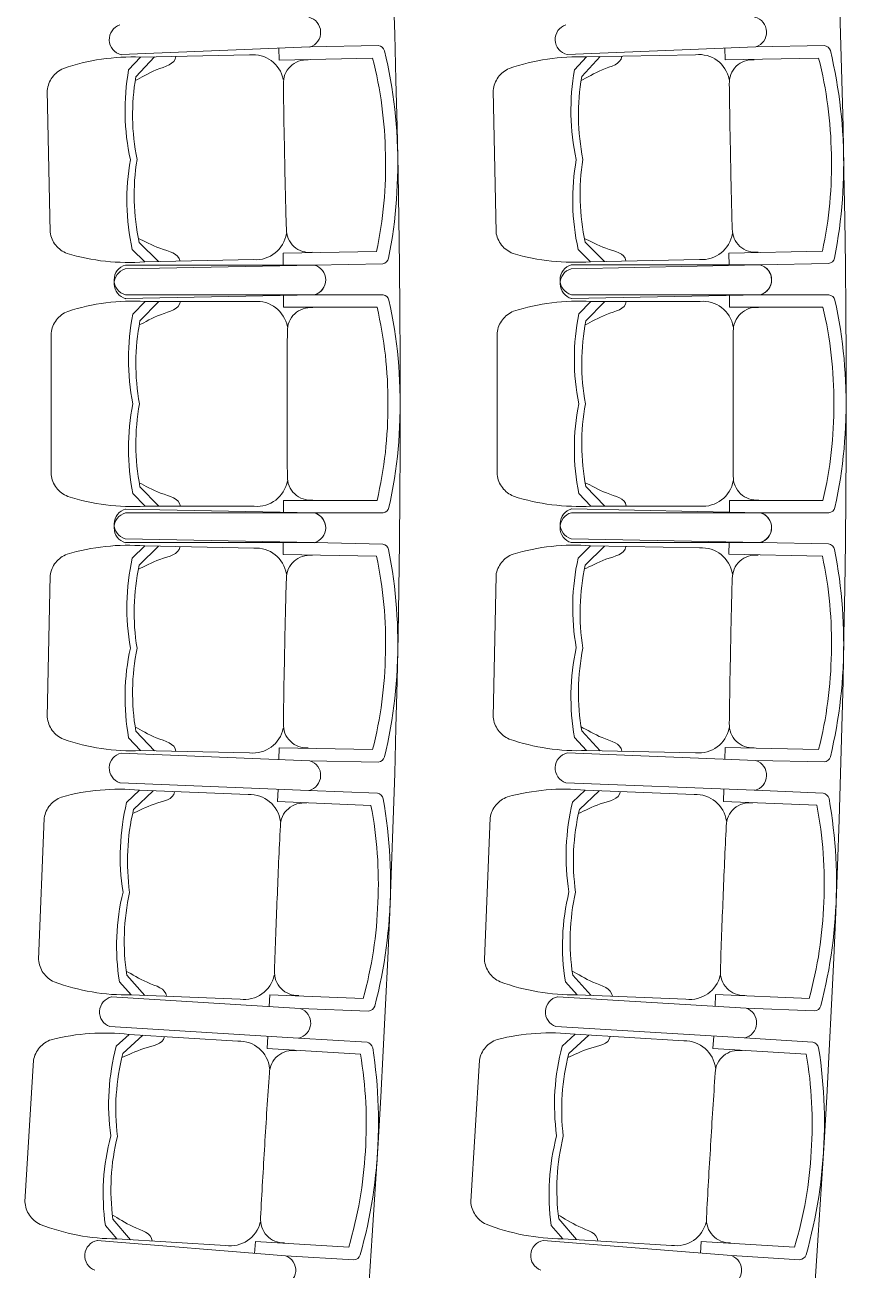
# Model space of a CAD drawing. Header units: millimetres. Extents: x 78.3 to 128, y 45 to 95.8.
# Drawn here: x 100.063 to 101.72, y 85.349 to 87.861 of the extents above; entities that cross this region are included whole.
import ezdxf

# ---------------------------------------------------------------- set-up
doc = ezdxf.new("R2010")
doc.units = ezdxf.units.MM
doc.header["$LTSCALE"] = 0.025
doc.linetypes.add('DASHED', pattern=[19.05, 12.7, -6.35])
doc.layers.add('EJES', color=7, linetype='Continuous', lineweight=0)

msp = doc.modelspace()

# ---------------------------------------------------------------- linework, layer by layer
at = {"lineweight": 15}
for p, q in [((100.6378, 87.8168), (100.2567, 87.8014)), ((100.296, 87.7965), (100.2719, 87.7705)), ((100.3238, 87.797), (100.2865, 87.7569)), ((100.516, 87.8009), (100.296, 87.7965)), ((100.5752, 87.8145), (100.5757, 87.7905)), ((101.5378, 87.817), (101.1567, 87.8017)), ((101.196, 87.7967), (101.1719, 87.7708)), ((101.2238, 87.7973), (101.1865, 87.7572)), ((101.416, 87.8012), (101.196, 87.7967)), ((101.4752, 87.8148), (101.4757, 87.7908)), ((100.3321, 87.384), (100.2932, 87.4226)), ((101.2321, 87.3842), (101.1932, 87.4228)), ((100.3043, 87.3834), (100.2792, 87.4084)), ((100.5835, 87.4006), (100.584, 87.3756)), ((101.2043, 87.3837), (101.1792, 87.4086)), ((101.4835, 87.4009), (101.484, 87.3759)), ((100.6464, 87.3769), (100.2649, 87.3692)), ((100.6466, 87.3769), (100.2653, 87.3769)), ((100.5243, 87.3878), (100.3043, 87.3834)), ((101.5464, 87.3771), (101.1649, 87.3694)), ((101.5466, 87.3771), (101.1653, 87.3771)), ((101.4243, 87.3881), (101.2043, 87.3837)), ((100.647, 87.3169), (100.2655, 87.3169)), ((100.6472, 87.3169), (100.2659, 87.3092)), ((100.5846, 87.2919), (100.5846, 87.3169)), ((101.547, 87.3171), (101.1655, 87.3171)), ((101.5472, 87.3171), (101.1659, 87.3094)), ((101.4846, 87.2921), (101.4846, 87.3171)), ((100.3051, 87.3034), (100.2805, 87.278)), ((100.3051, 87.3034), (100.2805, 87.278)), ((100.3051, 87.3034), (100.2805, 87.278)), ((100.3051, 87.3034), (100.2805, 87.278)), ((100.333, 87.3034), (100.2948, 87.2641)), ((100.333, 87.3034), (100.2948, 87.2641)), ((100.333, 87.3034), (100.2948, 87.2641)), ((100.333, 87.3034), (100.2948, 87.2641)), ((100.5252, 87.3034), (100.3051, 87.3034)), ((100.5252, 87.3034), (100.3051, 87.3034)), ((100.5846, 87.3159), (100.5846, 87.2919)), ((101.2051, 87.3037), (101.1805, 87.2782)), ((101.2051, 87.3037), (101.1805, 87.2782)), ((101.2051, 87.3037), (101.1805, 87.2782)), ((101.2051, 87.3037), (101.1805, 87.2782)), ((101.233, 87.3037), (101.1948, 87.2643)), ((101.233, 87.3037), (101.1948, 87.2643)), ((101.233, 87.3037), (101.1948, 87.2643)), ((101.233, 87.3037), (101.1948, 87.2643)), ((101.4252, 87.3037), (101.2051, 87.3037)), ((101.4252, 87.3037), (101.2051, 87.3037)), ((101.4846, 87.3161), (101.4846, 87.2921)), ((100.3051, 86.8903), (100.2805, 86.9158)), ((100.3051, 86.8903), (100.2805, 86.9158)), ((100.3051, 86.8903), (100.2805, 86.9158)), ((100.3051, 86.8903), (100.2805, 86.9158)), ((100.333, 86.8903), (100.2948, 86.9297)), ((100.333, 86.8903), (100.2948, 86.9297)), ((100.333, 86.8903), (100.2948, 86.9297)), ((100.333, 86.8903), (100.2948, 86.9297)), ((101.2051, 86.8906), (101.1805, 86.916)), ((101.2051, 86.8906), (101.1805, 86.916)), ((101.2051, 86.8906), (101.1805, 86.916)), ((101.2051, 86.8906), (101.1805, 86.916)), ((101.233, 86.8906), (101.1948, 86.9299)), ((101.233, 86.8906), (101.1948, 86.9299)), ((101.233, 86.8906), (101.1948, 86.9299)), ((101.233, 86.8906), (101.1948, 86.9299)), ((100.5252, 86.8903), (100.3051, 86.8903)), ((100.5252, 86.8903), (100.3051, 86.8903)), ((100.5846, 86.8779), (100.5846, 86.9019)), ((100.5846, 86.9019), (100.5846, 86.8769)), ((101.4252, 86.8906), (101.2051, 86.8906)), ((101.4252, 86.8906), (101.2051, 86.8906)), ((101.4846, 86.8782), (101.4846, 86.9021)), ((101.4846, 86.9021), (101.4846, 86.8771)), ((100.647, 86.8769), (100.2655, 86.8769)), ((100.6472, 86.8769), (100.2659, 86.8846)), ((101.547, 86.8771), (101.1655, 86.8771)), ((101.5472, 86.8771), (101.1659, 86.8848)), ((100.6464, 86.8169), (100.2649, 86.8246)), ((100.6466, 86.8169), (100.2653, 86.8169)), ((100.5835, 86.7931), (100.584, 86.8181)), ((101.5464, 86.8171), (101.1649, 86.8248)), ((101.5466, 86.8171), (101.1653, 86.8171)), ((101.4835, 86.7934), (101.484, 86.8184)), ((100.3043, 86.8103), (100.2792, 86.7854)), ((100.3321, 86.8098), (100.2932, 86.7712)), ((100.5243, 86.8059), (100.3043, 86.8103)), ((101.2043, 86.8106), (101.1792, 86.7857)), ((101.2321, 86.81), (101.1932, 86.7715)), ((101.4243, 86.8062), (101.2043, 86.8106)), ((100.296, 86.3973), (100.2719, 86.4232)), ((100.3238, 86.3967), (100.2865, 86.4369)), ((101.196, 86.3975), (101.1719, 86.4235)), ((101.2238, 86.397), (101.1865, 86.4371)), ((100.6378, 86.377), (100.2567, 86.3923)), ((100.516, 86.3929), (100.296, 86.3973)), ((100.5752, 86.3792), (100.5757, 86.4032)), ((101.5378, 86.3772), (101.1567, 86.3926)), ((101.416, 86.3931), (101.196, 86.3975)), ((101.4752, 86.3795), (101.4757, 86.4035)), ((100.6357, 86.317), (100.2545, 86.3324)), ((100.2936, 86.3174), (100.2679, 86.2929)), ((100.3214, 86.3162), (100.2817, 86.2784)), ((100.5134, 86.3085), (100.2936, 86.3174)), ((100.5724, 86.2945), (100.5734, 86.3195)), ((101.5357, 86.3173), (101.1545, 86.3326)), ((101.1936, 86.3176), (101.1679, 86.2932)), ((101.2214, 86.3165), (101.1817, 86.2787)), ((101.4134, 86.3088), (101.1936, 86.3176)), ((101.4724, 86.2948), (101.4734, 86.3198)), ((100.3048, 85.9034), (100.2682, 85.9443)), ((101.2048, 85.9037), (101.1682, 85.9446)), ((100.2769, 85.9045), (100.2533, 85.931)), ((101.1769, 85.9048), (101.1533, 85.9312)), ((100.6182, 85.8774), (100.2376, 85.9004)), ((100.4968, 85.8957), (100.2769, 85.9045)), ((100.5557, 85.8809), (100.5567, 85.9049)), ((101.5182, 85.8776), (101.1376, 85.9007)), ((101.3968, 85.896), (101.1769, 85.9048)), ((101.4557, 85.8812), (101.4567, 85.9051)), ((100.615, 85.8175), (100.2341, 85.8405)), ((101.515, 85.8177), (101.1341, 85.8408)), ((100.2729, 85.8247), (100.2468, 85.8008)), ((100.3007, 85.823), (100.2603, 85.786)), ((100.4926, 85.8114), (100.2729, 85.8247)), ((100.5512, 85.7963), (100.5527, 85.8212)), ((101.1729, 85.825), (101.1468, 85.801)), ((101.2007, 85.8233), (101.1603, 85.7863)), ((101.3926, 85.8117), (101.1729, 85.825)), ((101.4512, 85.7965), (101.4527, 85.8215)), ((100.248, 85.4123), (100.2249, 85.4392)), ((100.2758, 85.4106), (100.2401, 85.4522)), ((101.148, 85.4126), (101.1249, 85.4395)), ((101.1758, 85.4109), (101.1401, 85.4525)), ((100.5886, 85.3782), (100.2085, 85.4089)), ((100.4676, 85.399), (100.248, 85.4123)), ((101.4886, 85.3785), (101.1085, 85.4092)), ((101.3676, 85.3993), (101.148, 85.4126)), ((100.5262, 85.383), (100.5277, 85.407)), ((101.4262, 85.3833), (101.4277, 85.4072))]:
    msp.add_line(p, q, dxfattribs=at)
at = {"linetype": 'DASHED', "lineweight": 15}
for p, q in [((100.1077, 87.7289), (100.1134, 87.4433)), ((101.0077, 87.7292), (101.0134, 87.4435)), ((100.1155, 86.954), (100.1155, 87.2397)), ((100.1155, 87.2397), (100.1155, 86.954)), ((100.1155, 86.954), (100.1155, 87.2397)), ((100.1155, 87.2397), (100.1155, 86.954)), ((101.0155, 86.9543), (101.0155, 87.24)), ((101.0155, 87.24), (101.0155, 86.9543)), ((101.0155, 86.9543), (101.0155, 87.24)), ((101.0155, 87.24), (101.0155, 86.9543)), ((100.1077, 86.4648), (100.1134, 86.7505)), ((101.0077, 86.4651), (101.0134, 86.7507)), ((100.09, 85.9758), (100.1015, 86.2613)), ((100.99, 85.9761), (101.0015, 86.2616)), ((100.0625, 85.4873), (100.0798, 85.7726)), ((100.9625, 85.4876), (100.9798, 85.7728))]:
    msp.add_line(p, q, dxfattribs=at)
at = {"lineweight": 15}
for points in [[(100.6375, 87.8168), (100.7758, 87.8196)], [(101.5375, 87.817), (101.6758, 87.8198)], [(100.5757, 87.7905), (100.7644, 87.7943)], [(101.4757, 87.7908), (101.6644, 87.7946)], [(100.5835, 87.4006), (100.7722, 87.4044)], [(101.4835, 87.4009), (101.6722, 87.4047)], [(100.6464, 87.3769), (100.7847, 87.3796)], [(101.5464, 87.3771), (101.6847, 87.3799)], [(100.647, 87.3169), (100.7853, 87.3169)], [(100.647, 87.3169), (100.7853, 87.3169)], [(101.547, 87.3171), (101.6853, 87.3171)], [(101.547, 87.3171), (101.6853, 87.3171)], [(100.5846, 87.2919), (100.7733, 87.2919)], [(100.5846, 87.2919), (100.7733, 87.2919)], [(101.4846, 87.2921), (101.6733, 87.2921)], [(101.4846, 87.2921), (101.6733, 87.2921)], [(100.5846, 86.9019), (100.7733, 86.9019)], [(100.5846, 86.9019), (100.7733, 86.9019)], [(101.4846, 86.9021), (101.6733, 86.9021)], [(101.4846, 86.9021), (101.6733, 86.9021)], [(100.647, 86.8769), (100.7853, 86.8769)], [(100.647, 86.8769), (100.7853, 86.8769)], [(101.547, 86.8771), (101.6853, 86.8771)], [(101.547, 86.8771), (101.6853, 86.8771)], [(100.6464, 86.8169), (100.7847, 86.8141)], [(101.5464, 86.8171), (101.6847, 86.8144)], [(100.5835, 86.7931), (100.7722, 86.7893)], [(101.4835, 86.7934), (101.6722, 86.7896)], [(100.5757, 86.4032), (100.7644, 86.3994)], [(101.4757, 86.4035), (101.6644, 86.3997)], [(100.6375, 86.377), (100.7758, 86.3742)], [(101.5375, 86.3772), (101.6758, 86.3745)], [(100.6357, 86.317), (100.7739, 86.3114)], [(101.5357, 86.3173), (101.6739, 86.3117)], [(100.5724, 86.2945), (100.761, 86.2869)], [(101.4724, 86.2948), (101.661, 86.2872)], [(100.5567, 85.9049), (100.7453, 85.8973)], [(101.4567, 85.9051), (101.6453, 85.8975)], [(100.618, 85.8774), (100.7562, 85.8718)], [(101.518, 85.8776), (101.6562, 85.8721)], [(100.615, 85.8175), (100.753, 85.8091)], [(101.515, 85.8177), (101.653, 85.8094)], [(100.5512, 85.7963), (100.7396, 85.7849)], [(101.4512, 85.7965), (101.6396, 85.7851)], [(100.5277, 85.407), (100.716, 85.3956)], [(101.4277, 85.4072), (101.616, 85.3958)], [(100.5884, 85.3783), (100.7265, 85.3699)], [(101.4884, 85.3785), (101.6265, 85.3702)]]:
    msp.add_lwpolyline(points, dxfattribs=at)
for points in [[(100.7882, 87.8091, 0.288243), (100.7758, 87.8196, 0.288243)], [(101.6882, 87.8094, 0.288243), (101.6758, 87.8198, 0.288243)], [(100.5841, 87.7511, 0.38944), (100.516, 87.8009, -0.177299)], [(100.7644, 87.7943, -0.059139), (100.7902, 87.5998, -0.059139)], [(100.7882, 87.8091, -0.060987), (100.8151, 87.572, -0.060987)], [(101.4841, 87.7513, 0.38944), (101.416, 87.8012, -0.177299)], [(101.6644, 87.7946, -0.059139), (101.6902, 87.6001, -0.059139)], [(101.6882, 87.8094, -0.060987), (101.7151, 87.5723, -0.060987)], [(100.2719, 87.7705, 0.099555), (100.2755, 87.5894, 0.500475)], [(100.6345, 87.7909, 0.450517), (100.5843, 87.7417, 0.003626), (100.5868, 87.5957, 0.003626)], [(101.1719, 87.7708, 0.099555), (101.1755, 87.5897, 0.500475)], [(101.5345, 87.7911, 0.450517), (101.4843, 87.742, 0.003626), (101.4868, 87.596, 0.003626)], [(100.2865, 87.7569, 0.093035), (100.2888, 87.5897, 0.093035)], [(101.1865, 87.7572, 0.093035), (101.1888, 87.59, 0.093035)], [(100.7966, 87.3906, 0.060987), (100.8139, 87.6285, 0.060987)], [(101.6966, 87.3908, 0.060987), (101.7139, 87.6288, 0.060987)], [(100.6423, 87.4026, -0.450517), (100.5902, 87.4497, -0.003626), (100.5868, 87.5957, -0.003626)], [(100.7722, 87.4044, 0.059139), (100.7902, 87.5998, 0.059139)], [(101.5423, 87.4029, -0.450517), (101.4902, 87.4499, -0.003626), (101.4868, 87.596, -0.003626)], [(101.6722, 87.4047, 0.059139), (101.6902, 87.6001, 0.059139)], [(100.2792, 87.4084, -0.099555), (100.2755, 87.5894, -0.500475)], [(100.2932, 87.4226, -0.093035), (100.2888, 87.5897, -0.093035)], [(101.1792, 87.4086, -0.099555), (101.1755, 87.5897, -0.500475)], [(101.1932, 87.4228, -0.093035), (101.1888, 87.59, -0.093035)], [(100.5904, 87.4404, -0.38944), (100.5243, 87.3878, 0.177299)], [(101.4904, 87.4406, -0.38944), (101.4243, 87.3881, 0.177299)], [(100.7966, 87.3906, -0.288243), (100.7847, 87.3796, -0.288243)], [(101.6966, 87.3908, -0.288243), (101.6847, 87.3799, -0.288243)], [(100.7974, 87.3062, 0.288243), (100.7853, 87.3169, 0.288243)], [(100.7974, 87.3062, 0.288243), (100.7853, 87.3169, 0.288243)], [(101.6974, 87.3064, 0.288243), (101.6853, 87.3171, 0.288243)], [(101.6974, 87.3064, 0.288243), (101.6853, 87.3171, 0.288243)], [(100.5923, 87.2522, 0.38944), (100.5252, 87.3034, -0.177299)], [(100.5923, 87.2522, 0.38944), (100.5252, 87.3034, -0.177299)], [(100.5923, 87.2522, 0.38944), (100.5252, 87.3034, -0.177299)], [(100.5923, 87.2522, 0.38944), (100.5252, 87.3034, -0.177299)], [(100.7733, 87.2919, -0.059139), (100.7952, 87.0969, -0.059139)], [(100.7733, 87.2919, -0.059139), (100.7952, 87.0969, -0.059139)], [(100.7733, 87.2919, -0.059139), (100.7952, 87.0969, -0.059139)], [(100.7733, 87.2919, -0.059139), (100.7952, 87.0969, -0.059139)], [(100.7974, 87.3062, -0.060987), (100.8196, 87.0686, -0.060987)], [(100.7974, 87.3062, -0.060987), (100.8196, 87.0686, -0.060987)], [(100.7974, 87.3062, -0.060987), (100.8196, 87.0686, -0.060987)], [(100.7974, 87.3062, -0.060987), (100.8196, 87.0686, -0.060987)], [(101.4923, 87.2525, 0.38944), (101.4252, 87.3037, -0.177299)], [(101.4923, 87.2525, 0.38944), (101.4252, 87.3037, -0.177299)], [(101.4923, 87.2525, 0.38944), (101.4252, 87.3037, -0.177299)], [(101.4923, 87.2525, 0.38944), (101.4252, 87.3037, -0.177299)], [(101.6733, 87.2921, -0.059139), (101.6952, 87.0971, -0.059139)], [(101.6733, 87.2921, -0.059139), (101.6952, 87.0971, -0.059139)], [(101.6733, 87.2921, -0.059139), (101.6952, 87.0971, -0.059139)], [(101.6733, 87.2921, -0.059139), (101.6952, 87.0971, -0.059139)], [(101.6974, 87.3064, -0.060987), (101.7196, 87.0689, -0.060987)], [(101.6974, 87.3064, -0.060987), (101.7196, 87.0689, -0.060987)], [(101.6974, 87.3064, -0.060987), (101.7196, 87.0689, -0.060987)], [(101.6974, 87.3064, -0.060987), (101.7196, 87.0689, -0.060987)], [(100.2805, 87.278, 0.099555), (100.2805, 87.0969, 0.500475)], [(100.2805, 87.278, 0.099555), (100.2805, 87.0969, 0.500475)], [(100.2805, 87.278, 0.099555), (100.2805, 87.0969, 0.500475)], [(100.2805, 87.278, 0.099555), (100.2805, 87.0969, 0.500475)], [(100.6434, 87.291, 0.450517), (100.5923, 87.2429, 0.003626), (100.5918, 87.0969, 0.003626)], [(100.6434, 87.291, 0.450517), (100.5923, 87.2429, 0.003626), (100.5918, 87.0969, 0.003626)], [(100.6434, 87.291, 0.450517), (100.5923, 87.2429, 0.003626), (100.5918, 87.0969, 0.003626)], [(100.6434, 87.291, 0.450517), (100.5923, 87.2429, 0.003626), (100.5918, 87.0969, 0.003626)], [(101.1805, 87.2782, 0.099555), (101.1805, 87.0971, 0.500475)], [(101.1805, 87.2782, 0.099555), (101.1805, 87.0971, 0.500475)], [(101.1805, 87.2782, 0.099555), (101.1805, 87.0971, 0.500475)], [(101.1805, 87.2782, 0.099555), (101.1805, 87.0971, 0.500475)], [(101.5434, 87.2913, 0.450517), (101.4923, 87.2432, 0.003626), (101.4918, 87.0971, 0.003626)], [(101.5434, 87.2913, 0.450517), (101.4923, 87.2432, 0.003626), (101.4918, 87.0971, 0.003626)], [(101.5434, 87.2913, 0.450517), (101.4923, 87.2432, 0.003626), (101.4918, 87.0971, 0.003626)], [(101.5434, 87.2913, 0.450517), (101.4923, 87.2432, 0.003626), (101.4918, 87.0971, 0.003626)], [(100.2948, 87.2641, 0.093035), (100.2937, 87.0969, 0.093035)], [(100.2948, 87.2641, 0.093035), (100.2937, 87.0969, 0.093035)], [(100.2948, 87.2641, 0.093035), (100.2937, 87.0969, 0.093035)], [(100.2948, 87.2641, 0.093035), (100.2937, 87.0969, 0.093035)], [(101.1948, 87.2643, 0.093035), (101.1937, 87.0971, 0.093035)], [(101.1948, 87.2643, 0.093035), (101.1937, 87.0971, 0.093035)], [(101.1948, 87.2643, 0.093035), (101.1937, 87.0971, 0.093035)], [(101.1948, 87.2643, 0.093035), (101.1937, 87.0971, 0.093035)], [(100.7974, 86.8876, 0.060987), (100.8196, 87.1251, 0.060987)], [(100.7974, 86.8876, 0.060987), (100.8196, 87.1251, 0.060987)], [(100.7974, 86.8876, 0.060987), (100.8196, 87.1251, 0.060987)], [(100.7974, 86.8876, 0.060987), (100.8196, 87.1251, 0.060987)], [(101.6974, 86.8878, 0.060987), (101.7196, 87.1254, 0.060987)], [(101.6974, 86.8878, 0.060987), (101.7196, 87.1254, 0.060987)], [(101.6974, 86.8878, 0.060987), (101.7196, 87.1254, 0.060987)], [(101.6974, 86.8878, 0.060987), (101.7196, 87.1254, 0.060987)], [(100.2805, 86.9158, -0.099555), (100.2805, 87.0969, -0.500475)], [(100.2805, 86.9158, -0.099555), (100.2805, 87.0969, -0.500475)], [(100.2805, 86.9158, -0.099555), (100.2805, 87.0969, -0.500475)], [(100.2805, 86.9158, -0.099555), (100.2805, 87.0969, -0.500475)], [(100.2948, 86.9297, -0.093035), (100.2937, 87.0969, -0.093035)], [(100.2948, 86.9297, -0.093035), (100.2937, 87.0969, -0.093035)], [(100.2948, 86.9297, -0.093035), (100.2937, 87.0969, -0.093035)], [(100.2948, 86.9297, -0.093035), (100.2937, 87.0969, -0.093035)], [(100.6434, 86.9027, -0.450517), (100.5923, 86.9508, -0.003626), (100.5918, 87.0969, -0.003626)], [(100.6434, 86.9027, -0.450517), (100.5923, 86.9508, -0.003626), (100.5918, 87.0969, -0.003626)], [(100.6434, 86.9027, -0.450517), (100.5923, 86.9508, -0.003626), (100.5918, 87.0969, -0.003626)], [(100.6434, 86.9027, -0.450517), (100.5923, 86.9508, -0.003626), (100.5918, 87.0969, -0.003626)], [(100.7733, 86.9019, 0.059139), (100.7952, 87.0969, 0.059139)], [(100.7733, 86.9019, 0.059139), (100.7952, 87.0969, 0.059139)], [(100.7733, 86.9019, 0.059139), (100.7952, 87.0969, 0.059139)], [(100.7733, 86.9019, 0.059139), (100.7952, 87.0969, 0.059139)], [(101.1805, 86.916, -0.099555), (101.1805, 87.0971, -0.500475)], [(101.1805, 86.916, -0.099555), (101.1805, 87.0971, -0.500475)], [(101.1805, 86.916, -0.099555), (101.1805, 87.0971, -0.500475)], [(101.1805, 86.916, -0.099555), (101.1805, 87.0971, -0.500475)], [(101.1948, 86.9299, -0.093035), (101.1937, 87.0971, -0.093035)], [(101.1948, 86.9299, -0.093035), (101.1937, 87.0971, -0.093035)], [(101.1948, 86.9299, -0.093035), (101.1937, 87.0971, -0.093035)], [(101.1948, 86.9299, -0.093035), (101.1937, 87.0971, -0.093035)], [(101.5434, 86.903, -0.450517), (101.4923, 86.9511, -0.003626), (101.4918, 87.0971, -0.003626)], [(101.5434, 86.903, -0.450517), (101.4923, 86.9511, -0.003626), (101.4918, 87.0971, -0.003626)], [(101.5434, 86.903, -0.450517), (101.4923, 86.9511, -0.003626), (101.4918, 87.0971, -0.003626)], [(101.5434, 86.903, -0.450517), (101.4923, 86.9511, -0.003626), (101.4918, 87.0971, -0.003626)], [(101.6733, 86.9021, 0.059139), (101.6952, 87.0971, 0.059139)], [(101.6733, 86.9021, 0.059139), (101.6952, 87.0971, 0.059139)], [(101.6733, 86.9021, 0.059139), (101.6952, 87.0971, 0.059139)], [(101.6733, 86.9021, 0.059139), (101.6952, 87.0971, 0.059139)], [(100.5923, 86.9415, -0.38944), (100.5252, 86.8903, 0.177299)], [(100.5923, 86.9415, -0.38944), (100.5252, 86.8903, 0.177299)], [(100.5923, 86.9415, -0.38944), (100.5252, 86.8903, 0.177299)], [(100.5923, 86.9415, -0.38944), (100.5252, 86.8903, 0.177299)], [(101.4923, 86.9418, -0.38944), (101.4252, 86.8906, 0.177299)], [(101.4923, 86.9418, -0.38944), (101.4252, 86.8906, 0.177299)], [(101.4923, 86.9418, -0.38944), (101.4252, 86.8906, 0.177299)], [(101.4923, 86.9418, -0.38944), (101.4252, 86.8906, 0.177299)], [(100.7974, 86.8876, -0.288243), (100.7853, 86.8769, -0.288243)], [(100.7974, 86.8876, -0.288243), (100.7853, 86.8769, -0.288243)], [(101.6974, 86.8878, -0.288243), (101.6853, 86.8771, -0.288243)], [(101.6974, 86.8878, -0.288243), (101.6853, 86.8771, -0.288243)], [(100.5904, 86.7534, 0.38944), (100.5243, 86.8059, -0.177299)], [(100.6423, 86.7911, 0.450517), (100.5902, 86.7441, 0.003626), (100.5868, 86.598, 0.003626)], [(100.7722, 86.7893, -0.059139), (100.7902, 86.5939, -0.059139)], [(100.7966, 86.8032, 0.288243), (100.7847, 86.8141, 0.288243)], [(100.7966, 86.8032, -0.060987), (100.8139, 86.5652, -0.060987)], [(101.4904, 86.7536, 0.38944), (101.4243, 86.8062, -0.177299)], [(101.5423, 86.7914, 0.450517), (101.4902, 86.7443, 0.003626), (101.4868, 86.5983, 0.003626)], [(101.6722, 86.7896, -0.059139), (101.6902, 86.5942, -0.059139)], [(101.6966, 86.8034, 0.288243), (101.6847, 86.8144, 0.288243)], [(101.6966, 86.8034, -0.060987), (101.7139, 86.5655, -0.060987)], [(100.2792, 86.7854, 0.099555), (100.2755, 86.6043, 0.500475)], [(100.2932, 86.7712, 0.093035), (100.2888, 86.604, 0.093035)], [(101.1792, 86.7857, 0.099555), (101.1755, 86.6046, 0.500475)], [(101.1932, 86.7715, 0.093035), (101.1888, 86.6043, 0.093035)], [(100.7882, 86.3846, 0.060987), (100.8151, 86.6217, 0.060987)], [(101.6882, 86.3849, 0.060987), (101.7151, 86.622, 0.060987)], [(100.2719, 86.4232, -0.099555), (100.2755, 86.6043, -0.500475)], [(100.2865, 86.4369, -0.093035), (100.2888, 86.604, -0.093035)], [(100.6345, 86.4029, -0.450517), (100.5843, 86.452, -0.003626), (100.5868, 86.598, -0.003626)], [(100.7644, 86.3994, 0.059139), (100.7902, 86.5939, 0.059139)], [(101.1719, 86.4235, -0.099555), (101.1755, 86.6046, -0.500475)], [(101.1865, 86.4371, -0.093035), (101.1888, 86.6043, -0.093035)], [(101.5345, 86.4031, -0.450517), (101.4843, 86.4523, -0.003626), (101.4868, 86.5983, -0.003626)], [(101.6644, 86.3997, 0.059139), (101.6902, 86.5942, 0.059139)], [(100.5841, 86.4427, -0.38944), (100.516, 86.3929, 0.177299)], [(101.4841, 86.443, -0.38944), (101.416, 86.3931, 0.177299)], [(100.7882, 86.3846, -0.288243), (100.7758, 86.3742, -0.288243)], [(101.6882, 86.3849, -0.288243), (101.6758, 86.3745, -0.288243)], [(100.2679, 86.2929, 0.099555), (100.2606, 86.1119, 0.500475)], [(100.5785, 86.2546, 0.38944), (100.5134, 86.3085, -0.177299)], [(100.6311, 86.2913, 0.450517), (100.5781, 86.2453, 0.003626), (100.5717, 86.0994, 0.003626)], [(100.761, 86.2869, -0.059139), (100.775, 86.0912, -0.059139)], [(100.7856, 86.3003, 0.288243), (100.7739, 86.3114, 0.288243)], [(100.7856, 86.3003, -0.060987), (100.7982, 86.062, -0.060987)], [(101.1679, 86.2932, 0.099555), (101.1606, 86.1122, 0.500475)], [(101.4785, 86.2549, 0.38944), (101.4134, 86.3088, -0.177299)], [(101.5311, 86.2916, 0.450517), (101.4781, 86.2456, 0.003626), (101.4717, 86.0997, 0.003626)], [(101.661, 86.2872, -0.059139), (101.675, 86.0915, -0.059139)], [(101.6856, 86.3005, 0.288243), (101.6739, 86.3117, 0.288243)], [(101.6856, 86.3005, -0.060987), (101.6982, 86.0623, -0.060987)], [(100.2817, 86.2784, 0.093035), (100.2739, 86.1114, 0.093035)], [(101.1817, 86.2787, 0.093035), (101.1739, 86.1117, 0.093035)], [(100.2533, 85.931, -0.099555), (100.2606, 86.1119, -0.500475)], [(100.2682, 85.9443, -0.093035), (100.2739, 86.1114, -0.093035)], [(100.7688, 85.882, 0.060987), (100.8004, 86.1185, 0.060987)], [(101.1533, 85.9312, -0.099555), (101.1606, 86.1122, -0.500475)], [(101.1682, 85.9446, -0.093035), (101.1739, 86.1117, -0.093035)], [(101.6688, 85.8823, 0.060987), (101.7004, 86.1187, 0.060987)], [(100.6155, 85.9033, -0.450517), (100.5663, 85.9534, -0.003626), (100.5717, 86.0994, -0.003626)], [(100.7453, 85.8973, 0.059139), (100.775, 86.0912, 0.059139)], [(101.5155, 85.9036, -0.450517), (101.4663, 85.9537, -0.003626), (101.4717, 86.0997, -0.003626)], [(101.6453, 85.8975, 0.059139), (101.675, 86.0915, 0.059139)], [(100.5659, 85.9441, -0.38944), (100.4968, 85.8957, 0.177299)], [(101.4659, 85.9444, -0.38944), (101.3968, 85.896, 0.177299)], [(100.7688, 85.882, -0.288243), (100.7562, 85.8718, -0.288243)], [(101.6688, 85.8823, -0.288243), (101.6562, 85.8721, -0.288243)], [(100.5565, 85.7562, 0.38944), (100.4926, 85.8114, -0.177299)], [(101.4565, 85.7565, 0.38944), (101.3926, 85.8117, -0.177299)], [(100.2468, 85.8008, 0.099555), (100.2358, 85.62, 0.500475)], [(100.2603, 85.786, 0.093035), (100.2491, 85.6192, 0.093035)], [(100.6099, 85.7919, 0.450517), (100.5559, 85.747, 0.003626), (100.5466, 85.6012, 0.003626)], [(100.7396, 85.7849, -0.059139), (100.7497, 85.5889, -0.059139)], [(100.7645, 85.7977, 0.288243), (100.753, 85.8091, 0.288243)], [(100.7645, 85.7977, -0.060987), (100.7723, 85.5592, -0.060987)], [(101.1468, 85.801, 0.099555), (101.1358, 85.6202, 0.500475)], [(101.1603, 85.7863, 0.093035), (101.1491, 85.6194, 0.093035)], [(101.5099, 85.7921, 0.450517), (101.4559, 85.7472, 0.003626), (101.4466, 85.6015, 0.003626)], [(101.6396, 85.7851, -0.059139), (101.6497, 85.5892, -0.059139)], [(101.6645, 85.798, 0.288243), (101.653, 85.8094, 0.288243)], [(101.6645, 85.798, -0.060987), (101.6723, 85.5595, -0.060987)], [(100.2249, 85.4392, -0.099555), (100.2358, 85.62, -0.500475)], [(100.2401, 85.4522, -0.093035), (100.2491, 85.6192, -0.093035)], [(100.7392, 85.3799, 0.060987), (100.7757, 85.6156, 0.060987)], [(101.1249, 85.4395, -0.099555), (101.1358, 85.6202, -0.500475)], [(101.1401, 85.4525, -0.093035), (101.1491, 85.6194, -0.093035)], [(101.6392, 85.3801, 0.060987), (101.6757, 85.6159, 0.060987)], [(100.5864, 85.4043, -0.450517), (100.5383, 85.4554, -0.003626), (100.5466, 85.6012, -0.003626)], [(100.716, 85.3956, 0.059139), (100.7497, 85.5889, 0.059139)], [(101.4864, 85.4045, -0.450517), (101.4383, 85.4556, -0.003626), (101.4466, 85.6015, -0.003626)], [(101.616, 85.3958, 0.059139), (101.6497, 85.5892, 0.059139)], [(100.5377, 85.4461, -0.38944), (100.4676, 85.399, 0.177299)], [(101.4377, 85.4463, -0.38944), (101.3676, 85.3993, 0.177299)], [(100.7392, 85.3799, -0.288243), (100.7265, 85.3699, -0.288243)], [(101.6392, 85.3801, -0.288243), (101.6265, 85.3702, -0.288243)]]:
    msp.add_lwpolyline(points, format="xyb", dxfattribs=at)
at = {"linetype": 'DASHED', "lineweight": 15}
for points in [[(100.296, 87.7965, 0.09218), (100.1402, 87.7734, 0.273589), (100.1077, 87.7289, 0.273589)], [(101.196, 87.7967, 0.09218), (101.0402, 87.7736, 0.273589), (101.0077, 87.7292, 0.273589)], [(100.3043, 87.3834, -0.09218), (100.1477, 87.4002, -0.273589), (100.1134, 87.4433, -0.273589)], [(101.2043, 87.3837, -0.09218), (101.0477, 87.4004, -0.273589), (101.0134, 87.4435, -0.273589)], [(100.3051, 87.3034, 0.09218), (100.1489, 87.2835, 0.273589), (100.1155, 87.2397, 0.273589)], [(100.3051, 87.3034, 0.09218), (100.1489, 87.2835, 0.273589), (100.1155, 87.2397, 0.273589)], [(100.3051, 87.3034, 0.09218), (100.1489, 87.2835, 0.273589), (100.1155, 87.2397, 0.273589)], [(100.3051, 87.3034, 0.09218), (100.1489, 87.2835, 0.273589), (100.1155, 87.2397, 0.273589)], [(101.2051, 87.3037, 0.09218), (101.0489, 87.2838, 0.273589), (101.0155, 87.24, 0.273589)], [(101.2051, 87.3037, 0.09218), (101.0489, 87.2838, 0.273589), (101.0155, 87.24, 0.273589)], [(101.2051, 87.3037, 0.09218), (101.0489, 87.2838, 0.273589), (101.0155, 87.24, 0.273589)], [(101.2051, 87.3037, 0.09218), (101.0489, 87.2838, 0.273589), (101.0155, 87.24, 0.273589)], [(100.3051, 86.8903, -0.09218), (100.1489, 86.9102, -0.273589), (100.1155, 86.954, -0.273589)], [(100.3051, 86.8903, -0.09218), (100.1489, 86.9102, -0.273589), (100.1155, 86.954, -0.273589)], [(100.3051, 86.8903, -0.09218), (100.1489, 86.9102, -0.273589), (100.1155, 86.954, -0.273589)], [(100.3051, 86.8903, -0.09218), (100.1489, 86.9102, -0.273589), (100.1155, 86.954, -0.273589)], [(101.2051, 86.8906, -0.09218), (101.0489, 86.9105, -0.273589), (101.0155, 86.9543, -0.273589)], [(101.2051, 86.8906, -0.09218), (101.0489, 86.9105, -0.273589), (101.0155, 86.9543, -0.273589)], [(101.2051, 86.8906, -0.09218), (101.0489, 86.9105, -0.273589), (101.0155, 86.9543, -0.273589)], [(101.2051, 86.8906, -0.09218), (101.0489, 86.9105, -0.273589), (101.0155, 86.9543, -0.273589)], [(100.3043, 86.8103, 0.09218), (100.1477, 86.7936, 0.273589), (100.1134, 86.7505, 0.273589)], [(101.2043, 86.8106, 0.09218), (101.0477, 86.7938, 0.273589), (101.0134, 86.7507, 0.273589)], [(100.296, 86.3973, -0.09218), (100.1402, 86.4204, -0.273589), (100.1077, 86.4648, -0.273589)], [(101.196, 86.3975, -0.09218), (101.0402, 86.4206, -0.273589), (101.0077, 86.4651, -0.273589)], [(100.2936, 86.3174, 0.09218), (100.1367, 86.3037, 0.273589), (100.1015, 86.2613, 0.273589)], [(101.1936, 86.3176, 0.09218), (101.0367, 86.304, 0.273589), (101.0015, 86.2616, 0.273589)], [(100.2769, 85.9045, -0.09218), (100.1216, 85.9308, -0.273589), (100.09, 85.9758, -0.273589)], [(101.1769, 85.9048, -0.09218), (101.0216, 85.931, -0.273589), (100.99, 85.9761, -0.273589)], [(100.2729, 85.8247, 0.09218), (100.1158, 85.8142, 0.273589), (100.0798, 85.7726, 0.273589)], [(101.1729, 85.825, 0.09218), (101.0158, 85.8145, 0.273589), (100.9798, 85.7728, 0.273589)], [(100.248, 85.4123, -0.09218), (100.0932, 85.4416, -0.273589), (100.0625, 85.4873, -0.273589)], [(101.148, 85.4126, -0.09218), (100.9932, 85.4419, -0.273589), (100.9625, 85.4876, -0.273589)]]:
    msp.add_lwpolyline(points, format="xyb", dxfattribs=at)
at = {"lineweight": 15}
for centre, start, end in [((100.6283, 87.8465), 287.6865, 76.7909), ((101.5283, 87.8467), 287.6865, 76.7909), ((100.264, 87.8317), 107.8367, 256.9411), ((101.164, 87.832), 107.8367, 256.9411), ((100.2738, 87.3469), 105.3666, 254.471), ((100.2739, 87.3393), 106.6829, 255.7873), ((100.6384, 87.3467), 286.5326, 75.637), ((100.6384, 87.3468), 285.5168, 74.6212), ((101.1738, 87.3472), 105.3666, 254.471), ((101.1739, 87.3396), 106.6829, 255.7873), ((101.5384, 87.347), 286.5326, 75.637), ((101.5384, 87.3471), 285.5168, 74.6212), ((100.2738, 86.8468), 105.529, 254.6334), ((100.2739, 86.8544), 104.2127, 253.3171), ((100.6384, 86.847), 284.363, 73.4674), ((100.6384, 86.8469), 285.3788, 74.4832), ((101.1738, 86.8471), 105.529, 254.6334), ((101.1739, 86.8547), 104.2127, 253.3171), ((101.5384, 86.8473), 284.363, 73.4674), ((101.5384, 86.8472), 285.3788, 74.4832), ((100.264, 86.362), 103.0589, 252.1633), ((101.164, 86.3623), 103.0589, 252.1633), ((100.6283, 86.3473), 283.2091, 72.3135), ((101.5283, 86.3475), 283.2091, 72.3135), ((100.2443, 85.87), 101.9051, 251.0094), ((101.1443, 85.8702), 101.9051, 251.0094), ((100.6082, 85.8479), 282.0553, 71.1597), ((101.5082, 85.8481), 282.0553, 71.1597), ((100.2146, 85.3784), 100.7512, 249.8556), ((101.1146, 85.3786), 100.7512, 249.8556), ((100.578, 85.349), 280.9014, 70.0058), ((101.478, 85.3492), 280.9014, 70.0058)]:
    msp.add_arc(centre, 0.0312, start, end, dxfattribs=at)
for points in [[(100.3673, 87.7979), (100.3651, 87.7812), (100.3305, 87.7754), (100.2961, 87.7543), (100.2852, 87.7489)], [(101.2673, 87.7982), (101.2651, 87.7815), (101.2305, 87.7757), (101.1961, 87.7546), (101.1852, 87.7492)], [(100.3756, 87.3848), (100.3728, 87.4014), (100.338, 87.4058), (100.3027, 87.4255), (100.2916, 87.4305)], [(101.2756, 87.3851), (101.2728, 87.4017), (101.238, 87.4061), (101.2027, 87.4257), (101.1916, 87.4308)], [(100.3764, 87.3034), (100.374, 87.2868), (100.3392, 87.2817), (100.3044, 87.2613), (100.2934, 87.2561)], [(100.3764, 87.3034), (100.374, 87.2868), (100.3392, 87.2817), (100.3044, 87.2613), (100.2934, 87.2561)], [(100.3764, 87.3034), (100.374, 87.2868), (100.3392, 87.2817), (100.3044, 87.2613), (100.2934, 87.2561)], [(100.3764, 87.3034), (100.374, 87.2868), (100.3392, 87.2817), (100.3044, 87.2613), (100.2934, 87.2561)], [(101.2764, 87.3037), (101.274, 87.2871), (101.2392, 87.282), (101.2044, 87.2616), (101.1934, 87.2564)], [(101.2764, 87.3037), (101.274, 87.2871), (101.2392, 87.282), (101.2044, 87.2616), (101.1934, 87.2564)], [(101.2764, 87.3037), (101.274, 87.2871), (101.2392, 87.282), (101.2044, 87.2616), (101.1934, 87.2564)], [(101.2764, 87.3037), (101.274, 87.2871), (101.2392, 87.282), (101.2044, 87.2616), (101.1934, 87.2564)], [(100.3764, 86.8903), (100.374, 86.9069), (100.3392, 86.912), (100.3044, 86.9324), (100.2934, 86.9376)], [(100.3764, 86.8903), (100.374, 86.9069), (100.3392, 86.912), (100.3044, 86.9324), (100.2934, 86.9376)], [(100.3764, 86.8903), (100.374, 86.9069), (100.3392, 86.912), (100.3044, 86.9324), (100.2934, 86.9376)], [(100.3764, 86.8903), (100.374, 86.9069), (100.3392, 86.912), (100.3044, 86.9324), (100.2934, 86.9376)], [(101.2764, 86.8906), (101.274, 86.9072), (101.2392, 86.9123), (101.2044, 86.9327), (101.1934, 86.9379)], [(101.2764, 86.8906), (101.274, 86.9072), (101.2392, 86.9123), (101.2044, 86.9327), (101.1934, 86.9379)], [(101.2764, 86.8906), (101.274, 86.9072), (101.2392, 86.9123), (101.2044, 86.9327), (101.1934, 86.9379)], [(101.2764, 86.8906), (101.274, 86.9072), (101.2392, 86.9123), (101.2044, 86.9327), (101.1934, 86.9379)], [(100.3756, 86.8089), (100.3728, 86.7923), (100.338, 86.7879), (100.3027, 86.7683), (100.2916, 86.7633)], [(101.2756, 86.8092), (101.2728, 86.7926), (101.238, 86.7882), (101.2027, 86.7685), (101.1916, 86.7635)], [(100.3673, 86.3958), (100.3651, 86.4125), (100.3305, 86.4183), (100.2961, 86.4394), (100.2852, 86.4448)], [(101.2673, 86.3961), (101.2651, 86.4128), (101.2305, 86.4186), (101.1961, 86.4397), (101.1852, 86.4451)], [(100.3648, 86.3145), (100.3617, 86.298), (100.3268, 86.2943), (100.2911, 86.2753), (100.2799, 86.2705)], [(101.2648, 86.3148), (101.2617, 86.2982), (101.2268, 86.2945), (101.1911, 86.2756), (101.1799, 86.2708)], [(100.3482, 85.9017), (100.3464, 85.9184), (100.3119, 85.9249), (100.2779, 85.9467), (100.2671, 85.9523)], [(101.2482, 85.9019), (101.2464, 85.9187), (101.2119, 85.9251), (101.1779, 85.9469), (101.1671, 85.9526)], [(100.3441, 85.8204), (100.3406, 85.8039), (100.3056, 85.801), (100.2696, 85.7827), (100.2583, 85.7782)], [(101.2441, 85.8207), (101.2406, 85.8042), (101.2056, 85.8012), (101.1696, 85.783), (101.1583, 85.7784)], [(100.3191, 85.408), (100.3177, 85.4248), (100.2833, 85.4319), (100.2497, 85.4544), (100.2391, 85.4603)], [(101.2191, 85.4083), (101.2177, 85.425), (101.1833, 85.4322), (101.1497, 85.4546), (101.1391, 85.4605)]]:
    msp.add_open_spline(points, degree=3, knots=[0.37893339, 0.37893339, 0.37893339, 0.37893339, 0.42941299, 0.47201415, 0.47201415, 0.47201415, 0.47201415], dxfattribs=at)
at = {"layer": 'EJES', "color": 3, "linetype": 'Continuous'}
for centre in [(75.82, 87.0969), (76.72, 87.0971)]:
    msp.add_arc(centre, 25, 346.29045, 13.70955, dxfattribs=at)

doc.saveas('drawing.dxf')
